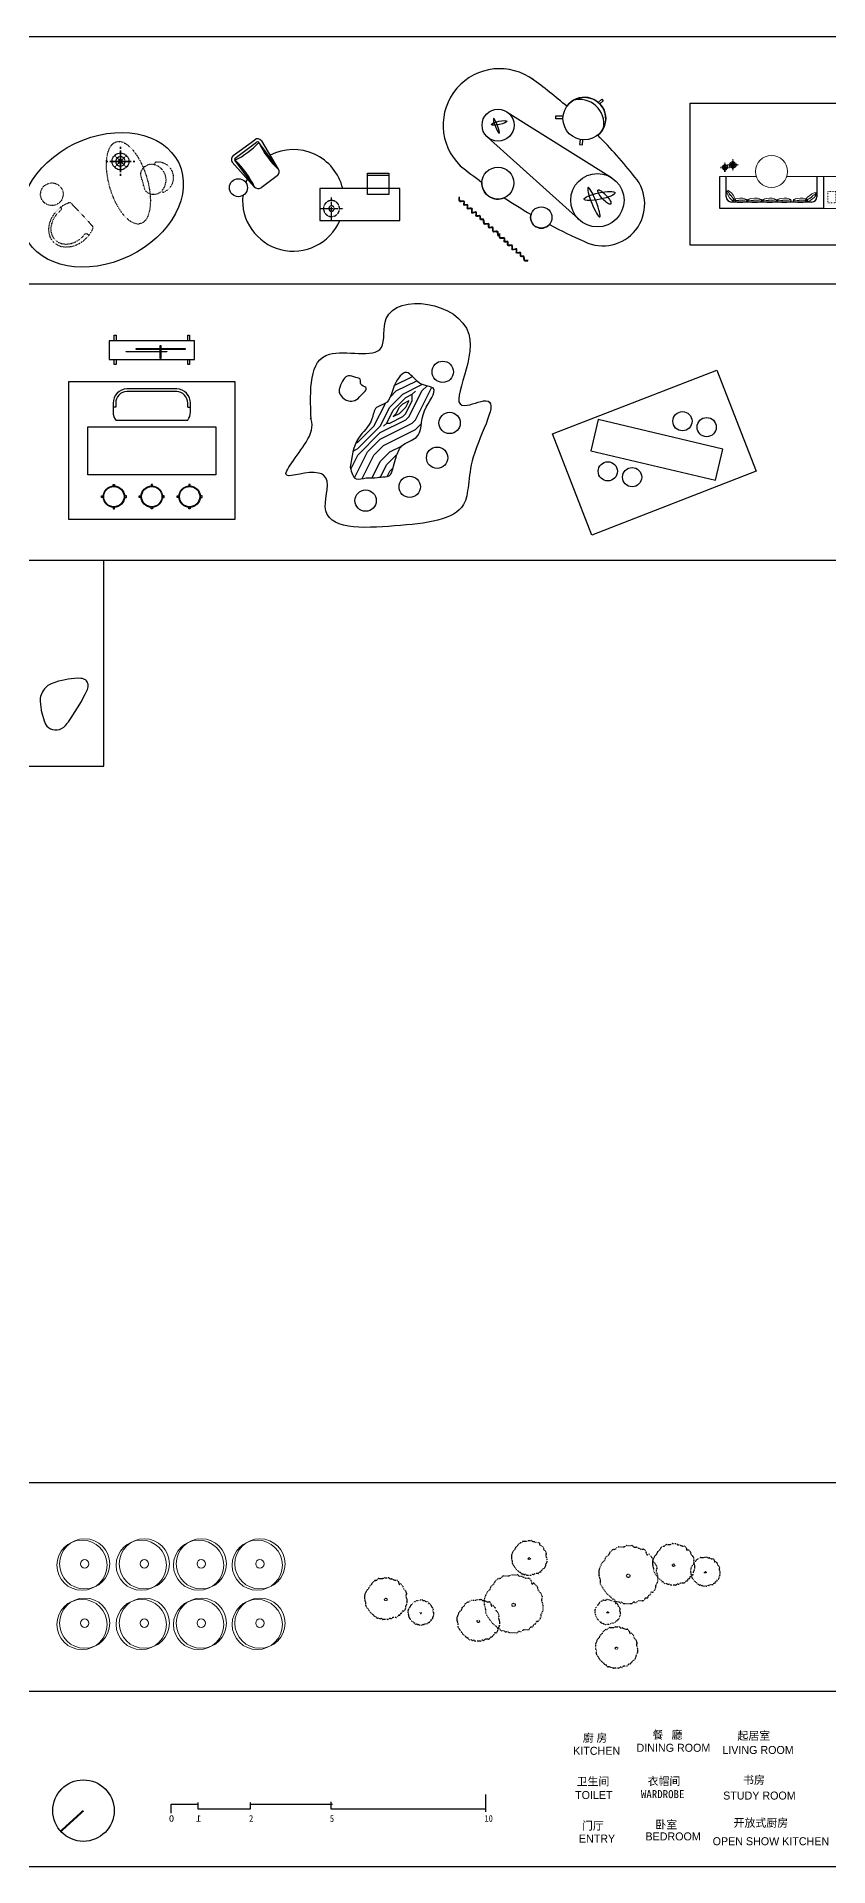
# Model space of a CAD drawing. Extents: x 185064 to 343242, y -369192 to -264966.
# Drawn here: x 229290 to 244132, y -355304 to -321002 of the extents above; entities that cross this region are included whole.
import ezdxf
from ezdxf.enums import TextEntityAlignment as Align

# ---------------------------------------------------------------- set-up
doc = ezdxf.new("R2010")
doc.units = 0
doc.linetypes.add('ACAD_ISO03W100', pattern=[30, 12, -18])
doc.linetypes.add('ACAD_ISO04W100', pattern=[30, 24, -3, 0, -3])
doc.layers.add('家具里线线', color=8, linetype='Continuous', lineweight=9)
doc.layers.add('平面布制', color=25, linetype='Continuous')
doc.layers.add('打印框', color=4, linetype='Continuous')
doc.styles.add('CCD-HB', font='hbsmall.shx')
doc.styles.add('HZ', font='', dxfattribs={"width": 0.8})
doc.styles.get('HZ').set_extended_font_data('SimSun')

# ---------------------------------------------------------------- blocks, each defined once
blk = doc.blocks.new('WAERAW')
at = {"color": 8, "linetype": 'ACAD_ISO03W100'}
for p, q in [((350811, -167673), (350891, -167604)), ((350924, -167592), (350944, -167592)), ((350950, -167590), (350972, -167582)), ((350991, -167570), (351032, -167529)), ((351067, -167514), (351133, -167514)), ((351133, -167514), (351218, -167514)), ((351239, -167510), (351294, -167485)), ((351315, -167480), (351460, -167480)), ((351497, -167497), (351508, -167509)), ((351546, -167526), (351590, -167526)), ((351611, -167530), (351712, -167576)), ((351733, -167581), (351804, -167581)), ((351846, -167603), (351885, -167662)), ((351893, -167689), (351894, -167737)), ((350490, -168286), (350490, -168205)), ((350494, -168185), (350575, -167999)), ((350587, -167982), (350654, -167919)), ((350670, -167883), (350670, -167863)), ((350687, -167826), (350770, -167754)), ((350770, -167754), (350777, -167748)), ((351927, -167751), (351946, -167735)), ((351974, -167737), (352054, -167826)), ((352058, -167834), (352086, -167931)), ((352091, -167939), (352161, -168016)), ((352169, -168029), (352202, -168102)), ((352203, -168175), (352187, -168221)), ((352206, -168122), (352206, -168159)), ((350490, -168365), (350490, -168286)), ((350527, -168502), (350492, -168379)), ((350529, -168624), (350529, -168516)), ((350592, -168730), (350538, -168653)), ((350656, -168822), (350592, -168730)), ((352160, -168767), (352115, -168843)), ((352167, -168690), (352167, -168742)), ((352220, -168575), (352172, -168667)), ((352190, -168260), (352213, -168304)), ((352218, -168322), (352226, -168391)), ((352226, -168391), (352226, -168480)), ((352226, -168480), (352226, -168552)), ((350732, -168929), (350656, -168822)), ((350840, -169015), (350732, -168929)), ((350893, -169085), (350850, -169025)), ((350923, -169063), (350893, -169085)), ((350972, -169131), (350923, -169063)), ((351056, -169152), (351013, -169152)), ((351127, -169196), (351088, -169164)), ((351151, -169157), (351127, -169196)), ((351219, -169200), (351151, -169157)), ((351438, -169208), (351246, -169208)), ((351492, -169176), (351473, -169194)), ((351628, -169136), (351603, -169159)), ((351782, -169123), (351662, -169123)), ((351842, -169068), (351825, -169097)), ((351934, -169043), (351885, -169043)), ((351934, -169011), (351934, -169043)), ((352006, -168943), (351960, -168967)), ((352072, -168867), (352032, -168867)), ((352032, -168867), (352032, -168899))]:
    blk.add_line(p, q, dxfattribs=at)
blk.add_circle((351359, -168379), 51, dxfattribs=at)
for centre, radius, start, end in [((350844, -167711), 50, 130.824, 179.9088), ((350924, -167642), 50, 84.1708, 130.824), ((350934, -167542), 50, 264.1708, 289.4279), ((350955, -167535), 50, 289.4279, 314.9806), ((351067, -167564), 50, 90, 134.9806), ((351218, -167464), 50, 270, 294.4298), ((351315, -167530), 50, 90, 114.4298), ((351460, -167530), 50, 42.0045, 90), ((351546, -167476), 50, 222.0045, 270), ((351590, -167576), 50, 65.6521, 90), ((351733, -167531), 50, 245.6521, 270), ((351804, -167631), 50, 33.3848, 90), ((351843, -167689), 50, 1.053, 33.3848), ((350540, -168205), 50, 156.398, 180), ((350621, -168019), 50, 133.1371, 156.398), ((350620, -167883), 50, 313.1371, 0), ((350720, -167863), 50, 130.7959, 180), ((350744, -167710), 50, 310.7959, 359.9088), ((351914, -167736), 20, 181.053, 311.6915), ((351959, -167750), 20, 41.6915, 131.6915), ((352039, -167840), 20, 16.2743, 41.6915), ((352105, -167926), 20, 196.2743, 222.4314), ((352124, -168049), 50, 23.9766, 42.4314), ((352235, -168237), 50, 160.8962, 207.4895), ((352156, -168122), 50, 0, 23.9766), ((352156, -168159), 50, 340.8962, 0), ((350540, -168365), 50, 180, 195.9409), ((350479, -168516), 50, 0, 15.9409), ((350579, -168624), 50, 180, 215.0927), ((352117, -168742), 50, 329.3638, 0), ((352217, -168690), 50, 152.5106, 180), ((352169, -168327), 50, 6.3526, 27.4895), ((352176, -168552), 50, 332.5106, 0), ((350809, -169054), 50, 35.6938, 51.654), ((351013, -169102), 50, 215.6938, 270), ((351056, -169202), 50, 50.3552, 90), ((351246, -169158), 50, 237.485, 270), ((351438, -169158), 50, 270, 313.1911), ((351526, -169213), 50, 64.4284, 133.1911), ((351569, -169123), 50, 244.4284, 313.1911), ((351662, -169173), 50, 90, 133.1911), ((351782, -169073), 50, 270, 330.2385), ((351885, -169093), 50, 90, 150.2385), ((351984, -169011), 50, 118.1258, 180), ((351982, -168899), 50, 298.1258, 0), ((352072, -168817), 50, 270, 329.3638)]:
    blk.add_arc(centre, radius, start, end, dxfattribs=at)
blk = doc.blocks.new('AWRAT')
at = {"color": 3, "linetype": 'ACAD_ISO03W100', "lineweight": -2, "ltscale": 0.3}
for p, q in [((1654072, 328346), (1654088, 328311)), ((1654347, 328142), (1654276, 327842)), ((1653935, 327781), (1653964, 327812))]:
    blk.add_line(p, q, dxfattribs=at)
for centre, radius, start, end in [((1654020, 328059), 291, 79.7483, 252.9405), ((1654169, 328026), 296, 105.7531, 227.7955), ((1654140, 328101), 217, 18.6177, 103.8917), ((1654299, 328154), 50, 346.6806, 18.6177), ((1654110, 327973), 217, 229.4696, 314.7436), ((1654228, 327854), 50, 314.7436, 346.6806)]:
    blk.add_arc(centre, radius, start, end, dxfattribs=at)
blk = doc.blocks.new('WERAWERAWE')
at = {"color": 8, "linetype": 'Continuous'}
for p, q in [((106864, -18799), (106864, -18775)), ((106864, -18775), (106864, -18799)), ((106864, -18945), (106864, -18824)), ((106864, -18824), (106864, -18945)), ((106669, -18969), (106693, -18969)), ((106693, -18969), (106669, -18969)), ((106718, -18969), (106839, -18969)), ((106839, -18969), (106718, -18969)), ((106806, -18911), (106854, -18960)), ((106854, -18960), (106806, -18911)), ((106806, -19027), (106854, -18979)), ((106854, -18979), (106806, -19027)), ((106864, -19115), (106864, -18994)), ((106864, -18994), (106864, -19115)), ((106873, -18960), (106922, -18911)), ((106922, -18911), (106873, -18960)), ((106873, -18979), (106922, -19027)), ((106922, -19027), (106873, -18979)), ((106888, -18969), (107009, -18969)), ((107009, -18969), (106888, -18969)), ((106931, -18902), (106941, -18892)), ((106941, -18892), (106931, -18902)), ((107058, -18969), (107034, -18969)), ((107034, -18969), (107058, -18969)), ((106864, -19164), (106864, -19140)), ((106864, -19140), (106864, -19164))]:
    blk.add_line(p, q, dxfattribs=at)
at = {"color": 3, "linetype": 'Continuous'}
for p, q in [((106786, -18892), (106796, -18902)), ((106796, -18902), (106786, -18892)), ((106786, -19047), (106796, -19037)), ((106796, -19037), (106786, -19047)), ((106931, -19037), (106941, -19047)), ((106941, -19047), (106931, -19037))]:
    blk.add_line(p, q, dxfattribs=at)
for major_axis, start_param, end_param in [((114, 0), 0.888609, 2.25296), ((-114, 0), -0.613826, 0.003279), ((114, 0), 3.138263, 3.755368), ((111, 24), 2.125594, 2.22504), ((111, 24), 2.125594, 2.22504), ((-111, 24), 0.918242, 1.017688), ((-111, 24), 0.918242, 1.017688), ((114, 0), 4.03019, 5.394541), ((-111, 25), 4.06263, 4.162076), ((111, 25), -1.01888, -0.919434), ((111, 25), -1.01888, -0.919434), ((114, 0), -0.003338, 0.613767), ((-114, 0), 2.527791, 3.144896)]:
    blk.add_ellipse((106864, -18969), major_axis=major_axis, ratio=1, start_param=start_param, end_param=end_param, dxfattribs=at)
at = {"color": 8, "linetype": 'Continuous', "extrusion": (0, 0, -1)}
for major_axis, start_param, end_param in [((45.3, 45.3), 3.843152, 3.942598), ((45.3, 45.3), 3.843152, 3.942598), ((45.3, 45.3), 4.030214, 5.394564), ((46, 44.7), 3.127109, 3.744214), ((45.3, 45.3), 2.524488, 3.141593), ((10.2, 9.6), 4.712363, 10.995548), ((9.91, 9.91), 3.372739, 4.481242), ((9.91, 9.91), -1.33965, -0.231147), ((9.91, 9.91), 1.801943, 2.910446), ((45.3, 45.3), 2.340587, 2.440033), ((45.3, 45.3), 2.340587, 2.440033), ((45.3, 45.3), -0.801005, -0.701559), ((45.3, 45.3), -0.801005, -0.701559), ((45.3, 45.3), 0.888621, 2.252972), ((45.3, 45.3), -0.617105, 0), ((9.91, 9.91), 0.231147, 1.33965), ((46, 44.7), -0.014483, 0.602622), ((45.3, 45.3), 0.701559, 0.801005), ((45.3, 45.3), 0.701559, 0.801005)]:
    blk.add_ellipse((106864, -18969), major_axis=major_axis, ratio=1, start_param=start_param, end_param=end_param, dxfattribs=at)
at = {"color": 8, "linetype": 'Continuous'}
for major_axis, start_param, end_param in [((-24.9, 0), 3.141593, 9.424778), ((24.9, 0.3), 1.789211, 2.897713), ((-24.9, 0.3), 0.243913, 1.352416), ((12.5, 0.1), 1.791898, 2.9004), ((-12.5, 0.1), 0.240329, 1.348832), ((-12.5, 0.1), 3.382057, 4.49056), ((12.5, 0.1), -1.349407, -0.240905), ((-24.9, 0.3), 3.385683, 4.494186), ((24.9, 0.3), -1.352603, -0.2441)]:
    blk.add_ellipse((106864, -18969), major_axis=major_axis, ratio=1, start_param=start_param, end_param=end_param, dxfattribs=at)
at = {"color": 1, "linetype": 'Continuous'}
blk.add_ellipse((106864, -18969), major_axis=(-111, 25), ratio=1, start_param=4.06263, end_param=4.162076, dxfattribs=at)
blk = doc.blocks.new('awt')
at = {"layer": '平面布制', "color": 3}
for p, q in [((125077, -925711), (124977, -924686)), ((125077, -925592), (125077, -924686)), ((125127, -924536), (125958, -924536)), ((125127, -924636), (125958, -924636)), ((126108, -924686), (126008, -925711)), ((126008, -925592), (126008, -924686)), ((125858, -925861), (125227, -925861))]:
    blk.add_line(p, q, dxfattribs=at)
for centre, radius, start, end in [((125127, -924686), 150, 90, 180), ((125127, -924686), 50, 90, 180), ((125958, -924686), 150, 0, 90), ((125958, -924686), 50, 0, 90), ((125227, -925711), 150, 180, 270), ((125858, -925711), 150, 270, 0)]:
    blk.add_arc(centre, radius, start, end, dxfattribs=at)
at = {"layer": '平面布制', "color": 1}
for centre, radius, start, end in [((125529, -922175), 2551, 259.7844, 280.809), ((122227, -925177), 2902, 349.1163, 9.7178), ((128603, -925205), 2647, 168.6749, 191.3251)]:
    blk.add_arc(centre, radius, start, end, dxfattribs=at)
blk = doc.blocks.new('awtaert')
at = {"layer": '平面布制', "color": 8, "linetype": 'ACAD_ISO04W100', "ltscale": 3}
for p, q in [((127285, -934816), (127285, -934366)), ((127510, -934591), (127060, -934591))]:
    blk.add_line(p, q, dxfattribs=at)
at = {"layer": '平面布制', "color": 3, "linetype": 'ACAD_ISO04W100', "ltscale": 3}
blk.add_circle((127285, -934591), 150, dxfattribs=at)
at = {"layer": '平面布制', "color": 1, "linetype": 'ACAD_ISO04W100', "ltscale": 3}
blk.add_circle((127285, -934591), 50, dxfattribs=at)
blk = doc.blocks.new('AWERAWERW')
at = {"color": 3}
blk.add_line((-283395, 59998), (-283392, 59999), dxfattribs=at)
blk.add_lwpolyline([(-283396, 59998), (-283390, 60000), (-283598, 60455), (-283604, 60452), (-283396, 59998)], dxfattribs=at)
for centre, radius in [((-283601, 60454), 56), ((-283397, 60008), 80)]:
    blk.add_circle(centre, radius, dxfattribs=at)
blk = doc.blocks.new('112232')
at = {"layer": '家具里线线', "color": 3}
for p, q in [((244395, -323258), (244395, -323624)), ((244795, -323258), (244395, -323258)), ((244795, -323287), (244395, -323287)), ((244795, -323624), (244795, -323258)), ((245046, -323258), (245046, -323624)), ((245446, -323258), (245046, -323258)), ((245446, -323287), (245046, -323287)), ((245446, -323624), (245446, -323258)), ((242780, -323624), (242097, -323624)), ((242097, -323624), (242097, -324224)), ((245977, -323624), (243350, -323624)), ((244037, -323624), (244037, -324224)), ((245977, -323624), (245977, -324224)), ((244037, -324224), (242097, -324224)), ((242097, -324224), (245977, -324224))]:
    blk.add_line(p, q, dxfattribs=at)
for points in [[(244372, -323590), (244395, -323590), (244395, -323391), (244372, -323391)], [(244817, -323590), (244795, -323590), (244795, -323391), (244817, -323391)], [(245024, -323590), (245046, -323590), (245046, -323391), (245024, -323391)], [(245469, -323590), (245446, -323590), (245446, -323391), (245469, -323391)]]:
    blk.add_lwpolyline(points, close=True, dxfattribs=at)
at = {"layer": '家具里线线', "color": 3, "linetype": 'ACAD_ISO03W100'}
for points in [[(244122, -324115), (244270, -324115), (244270, -323905), (244122, -323905)], [(244292, -324115), (244441, -324115), (244441, -323905), (244292, -323905)], [(244481, -324115), (244629, -324115), (244629, -323905), (244481, -323905)], [(244651, -324115), (244800, -324115), (244800, -323905), (244651, -323905)], [(244836, -324115), (244984, -324115), (244984, -323905), (244836, -323905)], [(245006, -324115), (245155, -324115), (245155, -323905), (245006, -323905)], [(244384, -324190), (245535, -324190), (245535, -324211), (244384, -324211)], [(244590, -324160), (245740, -324160), (245740, -324181), (244590, -324181)]]:
    blk.add_lwpolyline(points, close=True, dxfattribs=at)
at = {"layer": '家具里线线', "color": 3}
blk.add_circle((243065, -323531), 300, dxfattribs=at)
for centre, radius, start, end in [((244445, -323258), 50, 90, 180), ((244595, -324101), 906, 80.4727, 99.5273), ((244745, -323258), 50, 0, 90), ((245096, -323258), 50, 90, 180), ((245246, -324101), 906, 80.4727, 99.5273), ((245396, -323258), 50, 0, 90)]:
    blk.add_arc(centre, radius, start, end, dxfattribs=at)
at = {"layer": '家具里线线', "color": 3, "extrusion": (0, 0, -1)}
for centre, major_axis in [((242313, -323997), (80, -106)), ((242474, -324072), (133, 2)), ((242749, -324072), (133, 2)), ((243029, -324072), (133, 2)), ((243303, -324072), (133, 2)), ((243606, -324072), (133, 2)), ((243806, -324012), (-106, -80))]:
    blk.add_ellipse(centre, major_axis=major_axis, ratio=0.313153, dxfattribs=at)
at = {"layer": '家具里线线', "color": 3}
for points in [[(242393, -324103), (242384, -324080), (242357, -324055), (242333, -324021), (242309, -323989), (242286, -323968), (242263, -323927), (242244, -323907), (242231, -323892)], [(242395, -324102), (242385, -324078), (242359, -324054), (242334, -324020), (242311, -323987), (242288, -323967), (242265, -323926), (242246, -323905), (242233, -323891)], [(242607, -324068), (242583, -324061), (242547, -324068), (242505, -324067), (242465, -324067), (242435, -324074), (242388, -324068), (242360, -324071), (242341, -324073)], [(242607, -324070), (242583, -324064), (242547, -324071), (242505, -324070), (242465, -324069), (242435, -324076), (242388, -324070), (242361, -324073), (242341, -324076)], [(242882, -324068), (242858, -324061), (242822, -324068), (242780, -324067), (242740, -324067), (242710, -324074), (242663, -324068), (242635, -324071), (242616, -324073)], [(242882, -324070), (242858, -324064), (242822, -324071), (242780, -324070), (242740, -324069), (242710, -324076), (242663, -324070), (242636, -324073), (242616, -324076)], [(243162, -324068), (243138, -324061), (243102, -324068), (243060, -324067), (243020, -324067), (242990, -324074), (242943, -324068), (242916, -324071), (242896, -324073)], [(243162, -324070), (243138, -324064), (243102, -324071), (243061, -324070), (243021, -324069), (242991, -324076), (242944, -324070), (242916, -324073), (242897, -324076)], [(243436, -324068), (243412, -324061), (243376, -324068), (243334, -324067), (243294, -324067), (243264, -324074), (243217, -324068), (243190, -324071), (243170, -324073)], [(243436, -324070), (243412, -324064), (243376, -324071), (243335, -324070), (243295, -324069), (243265, -324076), (243218, -324070), (243190, -324073), (243171, -324076)], [(243739, -324068), (243715, -324061), (243679, -324068), (243637, -324067), (243597, -324067), (243567, -324074), (243520, -324068), (243493, -324071), (243473, -324073)], [(243739, -324070), (243715, -324064), (243679, -324071), (243638, -324070), (243598, -324069), (243568, -324076), (243521, -324070), (243493, -324073), (243474, -324076)], [(243700, -324092), (243723, -324083), (243748, -324056), (243782, -324032), (243814, -324009), (243835, -323986), (243876, -323963), (243896, -323944), (243910, -323930)], [(243701, -324094), (243724, -324085), (243749, -324058), (243783, -324034), (243816, -324011), (243836, -323988), (243877, -323965), (243898, -323946), (243912, -323932)]]:
    blk.add_spline(points, degree=3, dxfattribs=at)
at = {"layer": '打印框', "color": 3}
for p, q in [((242097, -324224), (242097, -323624)), ((242217, -324004), (242217, -323624)), ((243917, -323624), (243917, -324004)), ((244037, -323624), (244037, -324224)), ((243817, -324104), (242317, -324104)), ((244037, -324224), (242097, -324224))]:
    blk.add_line(p, q, dxfattribs=at)
for centre, start, end in [((242317, -324004), 180, 270), ((243817, -324004), 270, 360)]:
    blk.add_arc(centre, 100, start, end, dxfattribs=at)
at = {"color": 3}
for name, p, xscale, yscale, zscale, rotation in [('WERAWERAWE', (196027, -331648), -0.4320000000000001, 0.4320000000000001, 0.4320000000000001, 180), ('WERAWERAWE', (186942, -333241), -0.5184000000000001, 0.5184000000000001, 0.5184000000000001, 180), ('AWERAWERW', (121410, -491513), 0.7200000000000005, 0.7200000000000005, 0.7200000000000005, 245.4543368552009)]:
    blk.add_blockref(name, p, dxfattribs=dict(at, xscale=xscale, yscale=yscale, zscale=zscale, rotation=rotation))

msp = doc.modelspace()

# ---------------------------------------------------------------- hatches: boundary and pattern name
h = msp.add_hatch()
h.set_pattern_fill('木纹面6', color=250, scale=1200, style=0, pattern_type=2)
h.set_pattern_definition([(0, (531052, 238153.8), (1200, 1200), [60, -1140]), (90, (531532, 238573.8), (-1200, 1200), [120, -1080]), (45, (531291.94, 238453.8), (1e-13, 1200), [84.84, -254.52, 84.84, -169.68, 594, -509.1763]), (45, (530991.94, 238093.8), (1e-13, 1200), [84.852, -169.704, 84.852, -1357.6483]), (45, (531411.94, 238213.8), (1e-13, 1200), [84.852, -1612.2043]), (45, (531531.94, 238153.8), (1e-13, 1200), [84.852, -1612.2043]), (45, (531351.94, 238273.8), (1e-13, 1200), [84.852, -1612.2043]), (45, (531291.94, 238333.8), (1e-13, 1200), [169.704, -1527.3523]), (45, (531591.94, 239233.8), (1e-13, 1200), [169.704, -1527.3523]), (45, (531171.94, 238393.8), (1e-13, 1200), [339.408, -1357.6483]), (45, (531111.94, 238453.8), (1e-13, 1200), [339.408, -1357.6483]), (45, (531891.94, 238813.8), (1e-13, 1200), [339.408, -1357.6483]), (45, (531051.94, 238573.8), (1e-13, 1200), [254.5584, -1442.4979]), (45, (530811.94, 238753.8), (1e-13, 1200), [254.5584, -1442.4979]), (45, (530931.94, 238633.8), (1e-13, 1200), [254.5584, -1442.4979]), (45, (531711.94, 238993.8), (1e-13, 1200), [424.264, -1272.7922]), (45, (531591.94, 239053.8), (1e-13, 1200), [424.264, -1272.7922]), (45, (531711.94, 238753.8), (1e-13, 1200), [593.9697, -1103.0866]), (26.56505, (531171.94, 238273.8), (1200, 5e-07), [134.164, -2549.1175]), (26.56505, (531411.94, 238633.8), (1200, 5e-07), [134.164, -2549.1175]), (26.56505, (531351.94, 238513.8), (1200, 5e-07), [134.164, -2549.1175]), (26.56505, (531111.94, 238153.8), (1200, 5e-07), [268.3282, -2414.9534]), (26.56505, (531351.94, 238693.8), (1200, 5e-07), [402.4922, -2280.7893]), (26.56505, (531231.94, 238753.8), (1200, 5e-07), [536.6563, -2146.6253]), (26.56505, (531111.94, 238813.8), (1200, 5e-07), [536.6563, -2146.6253]), (26.56505, (530931.94, 239173.8), (1200, 5e-07), [536.6563, -2146.6253]), (26.56505, (530931.94, 239053.8), (1200, 5e-07), [670.8204, -2012.4612]), (26.56505, (530991.94, 238933.8), (1200, 5e-07), [670.8204, -2012.4612]), (63.43495, (531411.94, 238453.8), (6e-08, 1200), [134.164, -2549.1175]), (63.43495, (531231.94, 238333.8), (6e-08, 1200), [134.164, -2549.1175]), (63.43495, (531051.94, 238153.8), (6e-08, 1200), [268.3282, -2414.9534]), (63.43495, (531411.94, 238333.8), (6e-08, 1200), [268.3282, -2414.9534]), (63.43495, (530931.94, 238093.8), (6e-08, 1200), [402.4922, -2280.7893]), (63.43495, (530811.94, 238093.8), (6e-08, 1200), [536.6563, -2146.6253]), (63.43495, (531891.94, 238153.8), (6e-08, 1200), [536.6563, -2146.6253]), (63.43495, (531471.94, 238273.8), (6e-08, 1200), [536.6563, -2146.6253]), (63.43495, (531711.94, 238153.8), (6e-08, 1200), [670.8204, -2012.4612]), (63.43495, (531591.94, 238213.8), (6e-08, 1200), [670.8204, -2012.4612])])
edge = h.paths.add_edge_path()
edge.add_spline(control_points=[(235170, -329076), (235196, -328880), (235242, -328533), (235589, -328265), (235612, -327935), (235933, -327882), (235940, -327552), (236240, -327179), (236420, -327547), (236891, -327563), (236446, -328048), (236544, -328531), (236118, -328622), (236033, -328870), (235975, -329050), (235937, -329276), (235769, -329245), (235630, -329286), (235482, -329254), (235234, -329341), (235193, -329171), (235170, -329076)], knot_values=[0, 0, 0, 0, 567.239074, 1007.038921, 1237.466717, 1412.56017, 1825.032357, 2129.658414, 2446.104709, 2725.200835, 3171.981679, 3696.618461, 4006.891454, 4242.145269, 4422.264946, 4619.059755, 4786.271191, 4840.380517, 5054.26114, 5244.206928, 5483.476672, 5483.476672, 5483.476672, 5483.476672], degree=3, periodic=0)

# ---------------------------------------------------------------- linework, layer by layer
at = {"color": 8}
for p, q in [((185064, -321002), (267298, -321002)), ((185064, -325638), (267298, -325638)), ((185064, -330819), (252795, -330819)), ((230548, -334680), (230548, -330819)), ((185064, -334680), (230548, -334680)), ((185064, -348109), (285395, -348109)), ((185064, -352019), (285395, -352019)), ((185064, -355304), (261953, -355304))]:
    msp.add_line(p, q, dxfattribs=at)
at = {"color": 3}
for p, q in [((238110, -322417), (240068, -323645)), ((239516, -324479), (237735, -322883)), ((235493, -323601), (235893, -323601)), ((230775, -327857), (230775, -327949)), ((232122, -327949), (232122, -327857)), ((230775, -327949), (230725, -327949)), ((232122, -327949), (232172, -327949)), ((237709, -354227), (237709, -353956)), ((237709, -354283), (237709, -353956)), ((231815, -354308), (231815, -354138)), ((231815, -354138), (232315, -354138)), ((232315, -354105), (232315, -354227)), ((232315, -354227), (233297, -354227)), ((233297, -354227), (233297, -354108)), ((233297, -354138), (234805, -354138)), ((233297, -354138), (234839, -354138)), ((234805, -354096), (234805, -354227)), ((234805, -354138), (234805, -354227)), ((234805, -354227), (237709, -354227)), ((234805, -354227), (237709, -354227))]:
    msp.add_line(p, q, dxfattribs=at)
at = {"color": 3, "linetype": 'ACAD_ISO03W100', "lineweight": -2, "ltscale": 0.3}
for p, q in [((229947, -324133), (230334, -324549)), ((229747, -324199), (229747, -324198)), ((230250, -324711), (230269, -324726))]:
    msp.add_line(p, q, dxfattribs=at)
at = {"color": 8}
msp.add_lwpolyline([(238612, -321820, 0.940944), (237230, -323422, 0.012229), (237638, -323734, 0.554157), (238056, -324024, 0.01406), (238558, -324334, 0.81244), (238901, -324524, 0.017455), (239560, -324845, 0.811955), (240503, -323634, 0.026949), (239809, -322850, 1.148787), (239230, -322309)], format="xyb", dxfattribs=at)
at = {"color": 3}
for points in [[(239817, -322236), (239885, -322173), (239913, -322203), (239847, -322264)], [(239157, -322545), (239024, -322545), (239024, -322490), (239160, -322490)], [(239476, -322931), (239468, -323027), (239523, -323031), (239530, -322938)], [(230746, -326705), (230746, -326596), (230779, -326596), (230779, -326705)], [(232124, -326705), (232124, -326596), (232158, -326596), (232158, -326705)], [(230779, -327055), (230779, -327151), (230746, -327151), (230746, -327055)], [(232158, -327055), (232158, -327151), (232124, -327151), (232124, -327055)], [(231916, -327607), (230980, -327607)], [(231916, -327657), (230980, -327657)], [(230540, -329640), (230506, -329640), (230506, -329613), (230540, -329613)], [(230726, -329427), (230726, -329397), (230753, -329397), (230753, -329427)], [(230939, -329640), (230973, -329640), (230973, -329613), (230939, -329613)], [(231249, -329640), (231215, -329640), (231215, -329613), (231249, -329613)], [(231462, -329427), (231462, -329397), (231435, -329397), (231435, -329427)], [(231648, -329640), (231682, -329640), (231682, -329613), (231648, -329613)], [(231958, -329640), (231924, -329640), (231924, -329613), (231958, -329613)], [(232171, -329427), (232171, -329397), (232144, -329397), (232144, -329427)], [(232357, -329640), (232391, -329640), (232391, -329613), (232357, -329613)], [(230726, -329826), (230726, -329856), (230753, -329856), (230753, -329826)], [(231462, -329826), (231462, -329856), (231435, -329856), (231435, -329826)], [(232171, -329826), (232171, -329856), (232144, -329856), (232144, -329826)]]:
    msp.add_lwpolyline(points, dxfattribs=at)
at = {"color": 8}
for points in [[(241541, -322247), (246500, -322247), (246500, -324909), (241541, -324909)], [(233006, -327465), (233006, -330052), (229891, -330052), (229891, -327465)], [(238960, -328450), (242043, -327253), (242779, -329150), (239696, -330346)]]:
    msp.add_lwpolyline(points, close=True, dxfattribs=at)
at = {"color": 3}
for points in [[(235493, -323561), (235893, -323561), (235893, -323961), (235493, -323961)], [(234600, -323850), (234600, -324450), (236100, -324450), (236100, -323850)], [(230648, -326705), (230648, -327055), (232248, -327055), (232248, -326705)], [(232076, -326849), (232076, -326866), (231157, -326866), (231157, -326849)], [(231617, -326795), (231617, -327034), (231607, -327034), (231607, -326795)], [(231733, -326902), (231733, -326913), (230966, -326913), (230966, -326902)], [(239816, -328182), (239678, -328766), (242013, -329318), (242151, -328734)], [(232648, -328317), (232648, -329217), (230249, -329217), (230249, -328317)], [(230131, -333464), (230146, -333434), (230203, -333329), (230234, -333265), (230245, -333241), (230253, -333217), (230257, -333192), (230258, -333166), (230254, -333142), (230247, -333119), (230236, -333098), (230223, -333079), (230206, -333063), (230186, -333051), (230165, -333042), (230142, -333037), (230122, -333032), (230058, -333029), (229884, -333046), (229770, -333070), (229702, -333088), (229564, -333135), (229503, -333166), (229479, -333185), (229456, -333207), (229435, -333230), (229416, -333255), (229399, -333282), (229385, -333311), (229374, -333340), (229365, -333370), (229359, -333401), (229357, -333431), (229357, -333462), (229363, -333523), (229369, -333573), (229370, -333588), (229373, -333608), (229377, -333633), (229386, -333676), (229430, -333828), (229457, -333890), (229482, -333926), (229512, -333955), (229548, -333978), (229588, -333993), (229630, -333999), (229673, -333998), (229717, -333988), (229759, -333971), (229798, -333946), (229832, -333914), (229862, -333877), (229870, -333867), (229885, -333849), (229939, -333775)]]:
    msp.add_lwpolyline(points, close=True, dxfattribs=at)
msp.add_lwpolyline([(230725, -327857), (230725, -328041, 0.185242), (230775, -328191), (232122, -328191, 0.185242), (232172, -328041), (232172, -327857)], format="xyb", dxfattribs=at)
at = {"color": 3, "const_width": 35}
msp.add_lwpolyline([(230168, -354258), (229742, -354646)], dxfattribs=at)
at = {"color": 3}
for centre, radius in [((237939, -322663), 300), ((239557, -322539), 400), ((237937, -323748), 300), ((233073, -323834), 169), ((239802, -324069), 500), ((238749, -324393), 200), ((236903, -327286), 200), ((237031, -328245), 200), ((241396, -328212), 180), ((241850, -328322), 180), ((236798, -328896), 200), ((236283, -329442), 200), ((239997, -329151), 180), ((240452, -329261), 180), ((230739, -329626), 200), ((230739, -329626), 190), ((231448, -329626), 200), ((231448, -329626), 190), ((232158, -329626), 200), ((232158, -329626), 190), ((235456, -329700), 200), ((230168, -354258), 576)]:
    msp.add_circle(centre, radius, dxfattribs=at)
at = {"color": 3, "linetype": 'ACAD_ISO03W100', "lineweight": -2, "ltscale": 0.3}
msp.add_circle((229576, -323957), 212, dxfattribs=at)
at = {"color": 8, "lineweight": 0}
for centre, radius in [((230141, -349657), 471), ((230191, -349632), 471), ((231252, -349657), 471), ((231309, -349632), 471), ((232326, -349657), 471), ((232377, -349632), 471), ((233425, -349657), 471), ((233476, -349632), 471), ((230191, -349632), 78.9), ((231309, -349632), 78.9), ((232377, -349632), 78.9), ((233476, -349632), 78.9), ((230141, -350769), 471), ((230191, -350744), 471), ((231252, -350769), 471), ((231309, -350744), 471), ((232326, -350769), 471), ((232377, -350744), 471), ((233425, -350769), 471), ((233476, -350744), 471), ((230191, -350744), 78.9), ((231309, -350744), 78.9), ((232377, -350744), 78.9), ((233476, -350744), 78.9)]:
    msp.add_circle(centre, radius, dxfattribs=at)
at = {"color": 8}
for centre, radius, start, end in [((232888, -329678), 9722, 49.2872, 54.2339), ((234102, -324072), 952, 13.4773, 117.2734), ((234102, -324072), 952, 155.0161, 159.345), ((234102, -324072), 952, 174.5446, 336.5926)]:
    msp.add_arc(centre, radius, start, end, dxfattribs=at)
at = {"color": 3}
for centre, radius, start, end in [((239473, -322632), 450, 349.0188, 106.7217), ((230983, -327865), 258, 90.5348, 181.7398), ((230983, -327865), 208, 90.5348, 181.7398), ((231914, -327865), 258, 358.2602, 89.4652), ((231914, -327865), 208, 358.2602, 89.4652)]:
    msp.add_arc(centre, radius, start, end, dxfattribs=at)
at = {"color": 3, "linetype": 'ACAD_ISO03W100', "ltscale": 0.3}
for centre, start, end in [((229910, -324167), 42.8922, 109.4448), ((229707, -324228), 307.4095, 36.2851), ((230219, -324750), 51.8201, 141.1156), ((230297, -324583), 336.4104, 42.8922)]:
    msp.add_arc(centre, 50, start, end, dxfattribs=at)
at = {"color": 8}
for centre, major_axis, ratio in [((230517, -324062), (-1436, -692), 0.734783), ((237962, -322619), (-145, -31), 0.205251), ((239842, -323991), (-290, -61), 0.205251), ((239932, -324010), (-120, 131), 0.261093)]:
    msp.add_ellipse(centre, major_axis=major_axis, ratio=ratio, dxfattribs=at)
at = {"color": 8, "extrusion": (0, 0, -1)}
for centre, major_axis in [((237909, -322676), (-54, 138)), ((239736, -324106), (-109, 275))]:
    msp.add_ellipse(centre, major_axis=major_axis, ratio=0.147054, dxfattribs=at)
at = {"color": 3, "linetype": 'ACAD_ISO03W100', "lineweight": -2, "ltscale": 0.3}
msp.add_ellipse((231011, -323742), major_axis=(-227, 767), ratio=0.446992, dxfattribs=at)
msp.add_ellipse((229949, -324519), major_axis=(-350, -326), ratio=0.788143, start_param=4.20728, end_param=8.35646, dxfattribs=at)
at = {"color": 8}
for points in [[(237940, -324742), (237908, -324660), (237845, -324661), (237834, -324589), (237766, -324587), (237757, -324525), (237680, -324518), (237656, -324438), (237612, -324438), (237596, -324373), (237530, -324371), (237525, -324303), (237451, -324311), (237443, -324236), (237366, -324229), (237362, -324167), (237301, -324162), (237303, -324101), (237230, -324098), (237209, -324016)], [(237949, -324730), (237917, -324649), (237854, -324650), (237843, -324577), (237775, -324575), (237766, -324513), (237690, -324507), (237665, -324426), (237621, -324426), (237605, -324362), (237540, -324360), (237534, -324292), (237461, -324300), (237452, -324224), (237375, -324217), (237371, -324156), (237310, -324151), (237312, -324090), (237240, -324087), (237219, -324005)], [(234436, -328177), (234777, -326954), (235752, -326829), (235843, -326288), (237392, -326579), (237317, -327919), (237709, -327828), (237475, -328885), (237292, -329775), (236001, -330175), (234702, -329817), (234669, -329226), (234577, -329184), (233978, -329226), (234344, -328602), (234436, -328177), (234427, -328152)]]:
    msp.add_spline(points, degree=3, dxfattribs=at)
at = {"color": 3, "linetype": 'ACAD_ISO03W100', "lineweight": -2, "ltscale": 0.3}
msp.add_open_spline([(229738, -324268), (229726, -324277), (229715, -324286), (229690, -324309), (229676, -324324), (229651, -324353), (229639, -324369), (229618, -324401), (229608, -324417), (229592, -324451), (229584, -324468), (229573, -324503), (229568, -324521), (229561, -324556), (229559, -324573), (229557, -324607), (229557, -324624), (229560, -324657), (229563, -324673), (229571, -324703), (229576, -324718), (229589, -324746), (229596, -324760), (229613, -324785), (229623, -324796), (229646, -324820), (229660, -324832), (229691, -324853), (229708, -324862), (229740, -324875), (229755, -324880), (229787, -324887), (229803, -324889), (229837, -324891), (229854, -324891), (229889, -324888), (229906, -324886), (229942, -324878), (229960, -324872), (229995, -324859), (230012, -324852), (230046, -324834), (230062, -324824), (230094, -324802), (230110, -324790), (230139, -324764), (230153, -324750), (230171, -324730), (230175, -324724), (230180, -324719)], degree=3, knots=[4.577294, 4.577294, 4.577294, 4.577294, 4.6859, 4.6859, 4.83115, 4.83115, 4.9764, 4.9764, 5.12165, 5.12165, 5.2669, 5.2669, 5.41215, 5.41215, 5.5574, 5.5574, 5.70265, 5.70265, 5.8479, 5.8479, 5.99315, 5.99315, 6.1384, 6.1384, 6.28365, 6.28365, 6.462199, 6.462199, 6.640748, 6.640748, 6.786453, 6.786453, 6.932158, 6.932158, 7.077863, 7.077863, 7.223568, 7.223568, 7.369274, 7.369274, 7.514979, 7.514979, 7.660684, 7.660684, 7.806389, 7.806389, 7.952095, 7.952095, 8.006293, 8.006293, 8.006293, 8.006293], dxfattribs=at)
at = {"color": 8}
for points, knots in [([(238500, -325209), (238481, -325206), (238405, -325235), (238442, -325104), (238343, -325148), (238378, -325031), (238255, -325093), (238312, -324953), (238172, -325041), (238233, -324887), (238091, -324953), (238144, -324830), (238027, -324878), (238087, -324759), (237958, -324814), (237962, -324744), (237964, -324706)], [369.931981, 369.931981, 369.931981, 369.931981, 430.517098, 514.717907, 559.41327, 625.452425, 690.991599, 759.699685, 833.842542, 910.227247, 987.567039, 1048.953786, 1109.542143, 1170.934296, 1243.790537, 1328.210677, 1328.210677, 1328.210677, 1328.210677]), ([(238505, -325197), (238486, -325197), (238414, -325221), (238452, -325093), (238352, -325136), (238387, -325020), (238265, -325082), (238321, -324942), (238181, -325030), (238242, -324876), (238101, -324942), (238153, -324819), (238036, -324867), (238096, -324748), (237967, -324803), (237971, -324732), (237974, -324694)], [373.750179, 373.750179, 373.750179, 373.750179, 430.517098, 514.717907, 559.41327, 625.452425, 690.991599, 759.699685, 833.842542, 910.227247, 987.567039, 1048.953786, 1109.542143, 1170.934296, 1243.790537, 1328.210677, 1328.210677, 1328.210677, 1328.210677])]:
    msp.add_open_spline(points, degree=3, knots=knots, dxfattribs=at)
at = {"color": 3}
for points in [[(234971, -327578), (235138, -327359), (235274, -327390), (235354, -327425), (235365, -327518), (235461, -327581), (235375, -327725), (235255, -327823), (235134, -327831), (234997, -327734), (234959, -327649), (234971, -327578)], [(235170, -329076), (235323, -328530), (235575, -328170), (235662, -327956), (235820, -327881), (236008, -327514), (236223, -327298), (236470, -327496), (236728, -327600), (236563, -328015), (236404, -328515), (236137, -328674), (236029, -328883), (235979, -329056), (235899, -329236), (235734, -329258), (235681, -329269), (235467, -329276), (235277, -329290), (235170, -329076)]]:
    msp.add_spline(points, degree=3, dxfattribs=at)

# ---------------------------------------------------------------- block references
at = {"color": 8, "xscale": -1.382400000002235, "yscale": 1.382400000002235, "zscale": 1.3824, "rotation": 90}
msp.add_blockref('WERAWERAWE', (204638, -175612), dxfattribs=at)
at = {"color": 0, "xscale": 0.6, "yscale": 0.6, "zscale": 0.6, "rotation": 36.40796655643459}
msp.add_blockref('awt', (-156690, 78656), dxfattribs=at)
at = {"color": 3, "rotation": 208.9453008947221}
msp.add_blockref('AWRAT', (1520198, 763936), dxfattribs=at)
msp.add_blockref('112232', (0, 0))
at = {"color": 0, "xscale": -1}
msp.add_blockref('awtaert', (362103, 610366), dxfattribs=at)
at = {"color": 7}
for p, xscale, yscale, zscale in [((105710, -285887), 0.3779999999999999, 0.3779999999999999, 0.3779999999999999), ((19026, -243778), 0.6299999999999999, 0.6299999999999999, 0.6299999999999999), ((83119, -273886), 0.45, 0.45, 0.45), ((131146, -296749), 0.3149999999999999, 0.3149999999999999, 0.3149999999999999), ((16875, -244324), 0.6299999999999999, 0.6299999999999999, 0.6299999999999999), ((76460, -273923), 0.4535999999999999, 0.4535999999999999, 0.4535999999999999), ((140866, -304728), 0.2721599999999999, 0.2721599999999999, 0.2721599999999999), ((78194, -274330), 0.4535999999999999, 0.4535999999999999, 0.4535999999999999), ((145127, -305083), 0.27, 0.27, 0.27), ((82049, -275446), 0.45, 0.45, 0.45)]:
    msp.add_blockref('WAERAW', p, dxfattribs=dict(at, xscale=xscale, yscale=yscale, zscale=zscale))

# ---------------------------------------------------------------- texts
at = {"color": 3, "style": 'HZ', "width": 0.8}
for s, p in [('2', (233273, -354468)), ('5', (234788, -354468)), ('10', (237686, -354468))]:
    msp.add_text(s, height=125, dxfattribs=at).set_placement(p)
at = {"color": 7, "char_height": 150, "attachment_point": 1, "style": 'CCD-HB'}
for s, insert in [('{\\fMicrosoft YaHei|b0|i0|c134|p34;廚 房   }', (239528, -352820)), ('{\\fMicrosoft YaHei|b0|i0|c134|p34;餐   廳  }', (240834, -352762)), ('{\\fMicrosoft YaHei|b0|i0|c134|p34;起居室}', (242427, -352780)), ('{\\fMicrosoft YaHei|b0|i0|c134|p34;卫生间 }', (239412, -353636)), ('{\\fMicrosoft YaHei|b0|i0|c134|p34;衣帽间}', (240742, -353631)), ('{\\fMicrosoft YaHei|b0|i0|c134|p34; 门厅}', (239461, -354466))]:
    msp.add_mtext_dynamic_manual_height_columns(s, width=2401.66, gutter_width=12.5, heights=[0], dxfattribs=dict(at, insert=insert))
at = {"color": 7, "char_height": 150, "width": 2401.66, "attachment_point": 1, "style": 'CCD-HB'}
for s, insert in [('{\\f经典繁仿黑|b0|i0|c134|p49;KITCHEN }', (239348, -353062)), ('{\\f经典繁仿黑|b0|i0|c134|p49;DINING ROOM}', (240536, -353005)), ('\\pt112.5,124.998,337.5,450;{\\f经典繁仿黑|b0|i0|c134|p49;LIVING ROOM}', (242144, -353046)), ('{\\fMicrosoft YaHei|b0|i0|c134|p34;书房}', (242532, -353610)), ('{\\f经典繁仿黑|b0|i0|c134|p49;TOILET}', (239384, -353891)), ('\\pxt0.75,0.83332,2.25,3;{\\fSimSun|b0|i0|c134|p2;WARDROBE}', (240617, -353874)), ('{\\f经典繁仿黑|b0|i0|c134|p49;STUDY ROOM}', (242159, -353901)), ('{\\f经典繁仿黑|b0|i0|c134|p49;BEDROOM}', (240703, -354666)), ('{\\fMicrosoft YaHei|b0|i0|c134|p34;卧室}', (240887, -354445)), ('{\\fMicrosoft YaHei|b0|i0|c134|p34;开放式厨房}', (242354, -354412)), ('{\\f经典繁仿黑|b0|i0|c134|p49;ENTRY}', (239455, -354707)), ('{\\f经典繁仿黑|b0|i0|c134|p49;OPEN SHOW KITCHEN}', (241962, -354757))]:
    msp.add_mtext(s, dxfattribs=dict(at, insert=insert))
at = {"color": 3, "style": 'HZ', "text_generation_flag": 4, "width": 1.125}
for tag, p, p2 in [('0', (231869, -354467), (231769, -354467)), ('1', (232376, -354467), (232276, -354467))]:
    msp.add_attdef(tag, text='', height=125, rotation=180, dxfattribs=at).set_placement(p, p2, align=Align.FIT)

doc.saveas('drawing.dxf')
